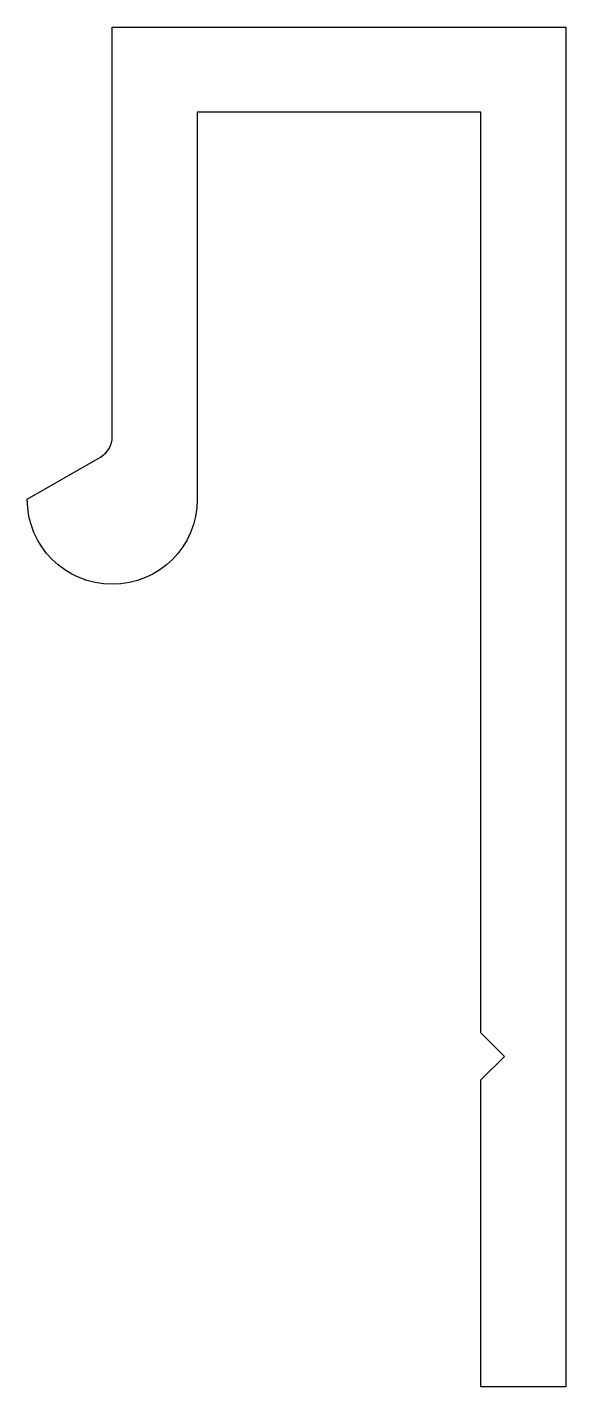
# Model space of a CAD drawing. Extents: x 253.7 to 265.1, y 228.3 to 257.1.
import ezdxf

# ---------------------------------------------------------------- set-up
doc = ezdxf.new("R2010")
doc.units = 0
doc.layers.add('ANA', color=220, linetype='CONTINUOUS')

msp = doc.modelspace()

# ---------------------------------------------------------------- linework, layer by layer
at = {"layer": 'ANA'}
msp.add_lwpolyline([(265.087, 228.295), (263.287, 228.295), (263.287, 234.795), (263.787, 235.295), (263.287, 235.795), (263.287, 255.295), (257.287, 255.295), (257.287, 247.095, -1), (253.687, 247.095), (255.237, 247.99, 0.267949), (255.487, 248.423), (255.487, 257.095), (265.087, 257.095)], format="xyb", close=True, dxfattribs=at)

doc.saveas('drawing.dxf')
